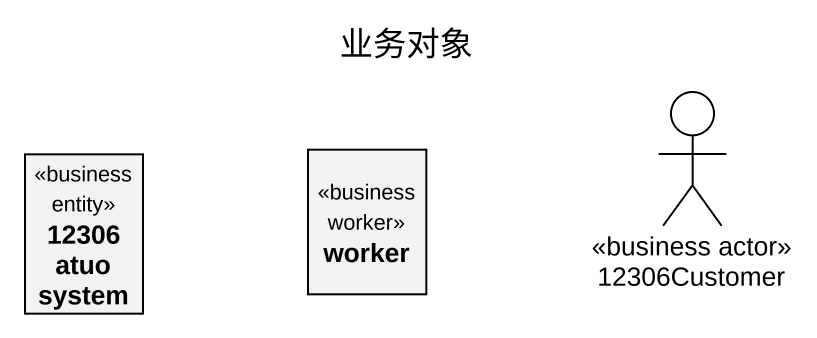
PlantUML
@startuml
title 业务对象
allowmixing
hide circle
hide empty members
actor "12306Customer" as a12306Customer <<business actor>>
class "12306 atuo system" as c12306_atuo_system <<business entity>>
class worker <<business worker>>
@enduml
